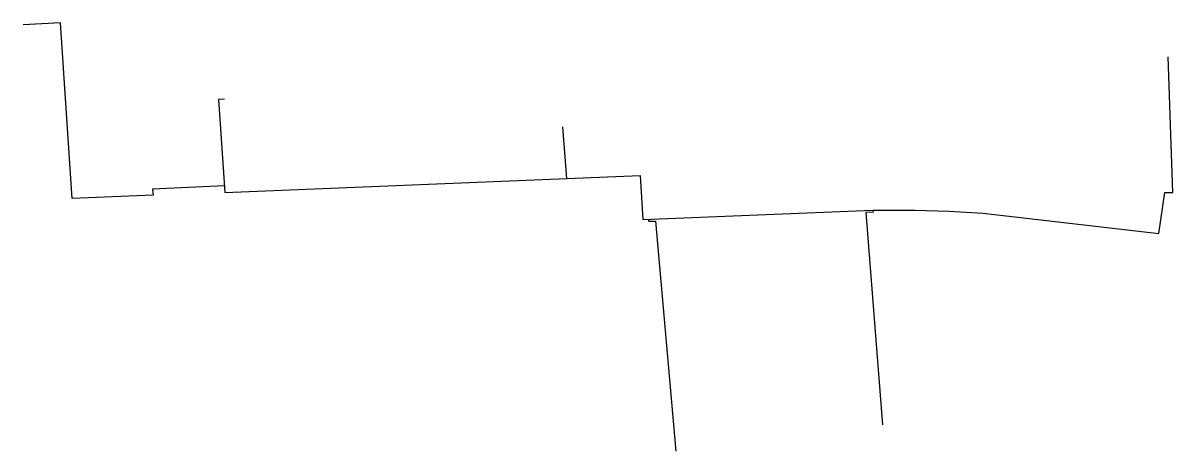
# Model space of a CAD drawing. Header units: inches. Extents: x 120.3446 to 120.3618, y 30.335 to 30.3414.
import ezdxf

# ---------------------------------------------------------------- set-up
doc = ezdxf.new("R2010")
doc.units = ezdxf.units.IN
doc.header["$MEASUREMENT"] = 0
doc.layers.add('pipeline_20190823_1533_未分段', color=7, linetype='Continuous', lineweight=30, true_color=0x85000b)

msp = doc.modelspace()

# ---------------------------------------------------------------- linework, layer by layer
at = {"layer": 'pipeline_20190823_1533_未分段'}
for p, q in [((120.345115, 30.34141), (120.344552, 30.341383)), ((120.345291, 30.338774), (120.345115, 30.34141)), ((120.36179, 30.338868), (120.361718, 30.3409)), ((120.347574, 30.340267), (120.347483, 30.340262)), ((120.347483, 30.340262), (120.347578, 30.338867)), ((120.352705, 30.339075), (120.352646, 30.339851)), ((120.347578, 30.338867), (120.353804, 30.339119)), ((120.353804, 30.339119), (120.353842, 30.338461)), ((120.346501, 30.338827), (120.345291, 30.338774)), ((120.347571, 30.338968), (120.346495, 30.338917)), ((120.346495, 30.338917), (120.346501, 30.338827)), ((120.361578, 30.338249), (120.36167, 30.338867)), ((120.36167, 30.338865), (120.36179, 30.338868)), ((120.353842, 30.338461), (120.357293, 30.3386)), ((120.353925, 30.338464), (120.353927, 30.338434)), ((120.357294, 30.338569), (120.357188, 30.338564)), ((120.357188, 30.338564), (120.357437, 30.335382)), ((120.357293, 30.3386), (120.357922, 30.338602)), ((120.357293, 30.3386), (120.357294, 30.338569)), ((120.359289, 30.338514), (120.361578, 30.338249)), ((120.353927, 30.338434), (120.354033, 30.338438)), ((120.354033, 30.338438), (120.354336, 30.334986))]:
    msp.add_line(p, q, dxfattribs=at)
msp.add_lwpolyline([(120.357922, 30.338602), (120.358432, 30.338588), (120.358772, 30.338568), (120.358938, 30.338554), (120.359289, 30.338514)], dxfattribs=at)

doc.saveas('drawing.dxf')
